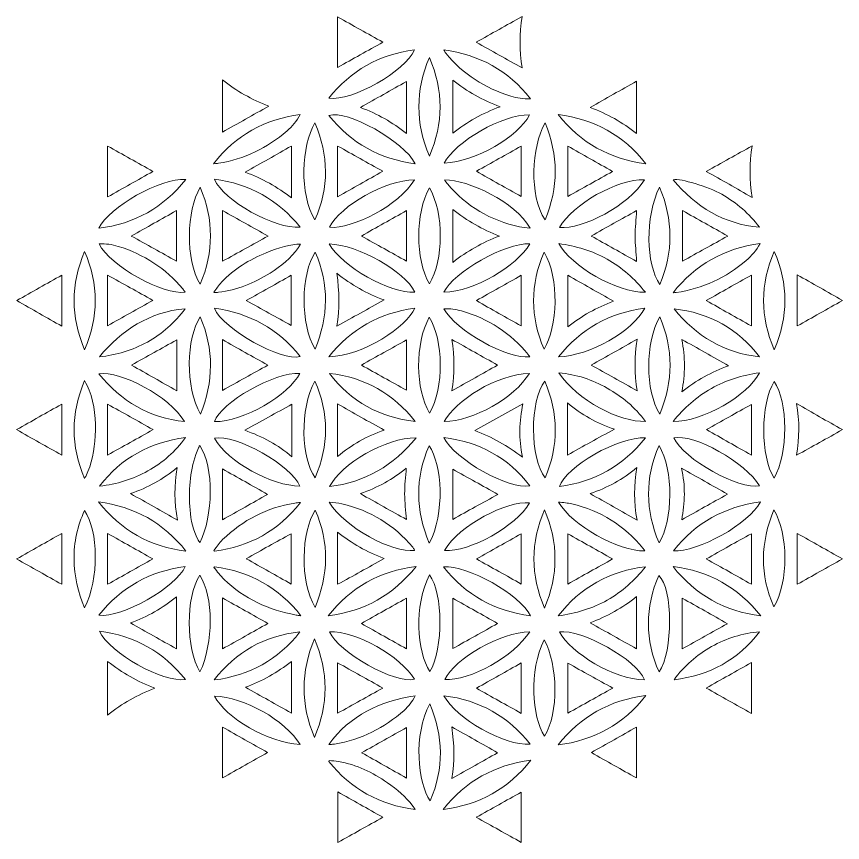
# Model space of a CAD drawing. Header units: millimetres. Extents: x -685 to 442, y -246 to 853.
# Drawn here: x -359.4 to -223.4, y -8.1 to 127.9 of the extents above; entities that cross this region are included whole.
import ezdxf

# ---------------------------------------------------------------- set-up
doc = ezdxf.new("R2010")
doc.units = ezdxf.units.MM
doc.header["$MEASUREMENT"] = 0
doc.layers.add('Layer 1', color=7, linetype='Continuous')

# ---------------------------------------------------------------- blocks, each defined once
blk = doc.blocks.new('block 105')
at = {"layer": 'Layer 1', "lineweight": 0}
for points, knots in [([(-283.74, 123.64), (-281.21, 125.03), (-278.75, 126.43), (-276.18, 127.86), (-276.61, 125.03), (-276.61, 122.28), (-276.18, 119.41), (-278.72, 120.84), (-281.21, 122.2), (-283.74, 123.64)], [0, 0, 0, 0, 1, 1, 1, 2, 2, 2, 3, 3, 3, 3]), ([(-306.54, 119.49), (-306.54, 122.28), (-306.54, 124.99), (-306.54, 127.79), (-304.04, 126.39), (-301.59, 125.03), (-299.1, 123.64), (-301.59, 122.24), (-304.04, 120.88), (-306.54, 119.49)], [0, 0, 0, 0, 1, 1, 1, 2, 2, 2, 3, 3, 3, 3]), ([(-308.02, 114.41), (-304.4, 118.94), (-299.72, 121.62), (-293.91, 122.36), (-295.39, 118.83), (-304.12, 113.9), (-308.02, 114.41)], [0, 0, 0, 0, 1, 1, 1, 2, 2, 2, 2]), ([(-291.42, 121.12), (-289.12, 115.65), (-289.08, 110.3), (-291.42, 104.87), (-293.76, 110.3), (-293.76, 115.69), (-291.42, 121.12)], [0, 0, 0, 0, 1, 1, 1, 2, 2, 2, 2]), ([(-289.08, 122.36), (-283.2, 121.58), (-278.44, 118.98), (-274.78, 114.33), (-275.95, 114.29), (-277.04, 114.45), (-278.05, 114.76), (-282.3, 116.07), (-285.89, 118.36), (-288.73, 121.81), (-288.85, 122.01), (-288.92, 122.16), (-289.08, 122.36)], [0, 0, 0, 0, 1, 1, 1, 2, 2, 2, 3, 3, 3, 4, 4, 4, 4]), ([(-325.52, 108.82), (-325.52, 111.69), (-325.52, 114.52), (-325.52, 117.43), (-323.18, 115.61), (-320.72, 114.17), (-317.88, 113.13), (-320.45, 111.65), (-322.94, 110.26), (-325.52, 108.82)], [0, 0, 0, 0, 1, 1, 1, 2, 2, 2, 3, 3, 3, 3]), ([(-295.2, 117.16), (-295.2, 114.29), (-295.2, 111.5), (-295.2, 108.59), (-297.54, 110.45), (-299.99, 111.85), (-302.8, 112.89), (-300.23, 114.33), (-297.73, 115.76), (-295.2, 117.16)], [0, 0, 0, 0, 1, 1, 1, 2, 2, 2, 3, 3, 3, 3]), ([(-287.6, 117.39), (-285.22, 115.49), (-282.69, 114.1), (-279.77, 113.01), (-282.69, 111.93), (-285.22, 110.53), (-287.6, 108.63), (-287.6, 111.58), (-287.6, 114.41), (-287.6, 117.39)], [0, 0, 0, 0, 1, 1, 1, 2, 2, 2, 3, 3, 3, 3]), ([(-257.32, 117.2), (-257.32, 114.33), (-257.32, 111.5), (-257.32, 108.59), (-259.66, 110.45), (-262.15, 111.85), (-264.96, 112.89), (-262.39, 114.37), (-259.89, 115.76), (-257.32, 117.2)], [0, 0, 0, 0, 1, 1, 1, 2, 2, 2, 3, 3, 3, 3]), ([(-312.7, 111.73), (-313.28, 110.61), (-314.02, 109.75), (-314.88, 109.02), (-318.15, 106.19), (-321.89, 104.4), (-326.18, 103.7), (-326.3, 103.7), (-326.41, 103.67), (-326.49, 103.67), (-326.61, 103.67), (-326.72, 103.67), (-326.96, 103.63), (-323.29, 108.32), (-318.58, 110.96), (-312.7, 111.73)], [0, 0, 0, 0, 1, 1, 1, 2, 2, 2, 3, 3, 3, 4, 4, 4, 5, 5, 5, 5]), ([(-293.76, 103.63), (-299.6, 104.4), (-304.36, 107), (-307.98, 111.58), (-304.98, 112.55), (-295.63, 107.31), (-293.76, 103.63)], [0, 0, 0, 0, 1, 1, 1, 2, 2, 2, 2]), ([(-289, 103.7), (-287.21, 107.23), (-279.38, 111.81), (-274.94, 111.65), (-276.84, 108.09), (-283.59, 104.01), (-289, 103.7)], [0, 0, 0, 0, 1, 1, 1, 2, 2, 2, 2]), ([(-255.8, 103.63), (-261.76, 104.4), (-266.52, 107.04), (-270.22, 111.73), (-264.3, 110.96), (-259.5, 108.32), (-255.8, 103.63)], [0, 0, 0, 0, 1, 1, 1, 2, 2, 2, 2]), ([(-310.28, 94.36), (-312.89, 98.55), (-312.54, 106.61), (-310.28, 110.34), (-308.02, 105.02), (-307.9, 99.71), (-310.28, 94.36)], [0, 0, 0, 0, 1, 1, 1, 2, 2, 2, 2]), ([(-272.4, 94.36), (-275.05, 98.51), (-274.62, 106.26), (-272.4, 110.37), (-270.18, 105.02), (-270.14, 99.75), (-272.4, 94.36)], [0, 0, 0, 0, 1, 1, 1, 2, 2, 2, 2]), ([(-344.42, 106.54), (-341.92, 105.14), (-339.47, 103.78), (-336.97, 102.35), (-339.47, 100.95), (-341.92, 99.55), (-344.42, 98.16), (-344.42, 100.99), (-344.42, 103.74), (-344.42, 106.54)], [0, 0, 0, 0, 1, 1, 1, 2, 2, 2, 3, 3, 3, 3]), ([(-314.14, 106.54), (-314.14, 103.67), (-314.14, 100.91), (-314.14, 98), (-316.48, 99.79), (-318.93, 101.22), (-321.78, 102.23), (-319.16, 103.7), (-316.67, 105.1), (-314.14, 106.54)], [0, 0, 0, 0, 1, 1, 1, 2, 2, 2, 3, 3, 3, 3]), ([(-306.54, 98.2), (-306.54, 100.99), (-306.54, 103.74), (-306.54, 106.54), (-304.04, 105.14), (-301.63, 103.78), (-299.1, 102.39), (-301.63, 100.95), (-304.04, 99.59), (-306.54, 98.2)], [0, 0, 0, 0, 1, 1, 1, 2, 2, 2, 3, 3, 3, 3]), ([(-283.7, 102.39), (-281.21, 103.78), (-278.75, 105.14), (-276.3, 106.54), (-276.3, 103.74), (-276.3, 101.03), (-276.3, 98.24), (-278.75, 99.59), (-281.21, 100.95), (-283.7, 102.39)], [0, 0, 0, 0, 1, 1, 1, 2, 2, 2, 3, 3, 3, 3]), ([(-261.26, 102.35), (-263.79, 100.95), (-266.21, 99.59), (-268.66, 98.24), (-268.66, 100.99), (-268.66, 103.7), (-268.66, 106.54), (-266.21, 105.14), (-263.79, 103.78), (-261.26, 102.35)], [0, 0, 0, 0, 1, 1, 1, 2, 2, 2, 3, 3, 3, 3]), ([(-245.86, 102.35), (-243.29, 103.78), (-240.84, 105.14), (-238.3, 106.57), (-238.73, 103.74), (-238.73, 100.95), (-238.3, 98.08), (-240.84, 99.55), (-243.33, 100.95), (-245.86, 102.35)], [0, 0, 0, 0, 1, 1, 1, 2, 2, 2, 3, 3, 3, 3]), ([(-331.56, 101.03), (-335.22, 96.41), (-339.97, 93.74), (-345.86, 93), (-344.14, 96.53), (-335.76, 101.26), (-331.56, 101.03)], [0, 0, 0, 0, 1, 1, 1, 2, 2, 2, 2]), ([(-312.7, 93.16), (-316.94, 92.85), (-325.28, 97.54), (-326.84, 101.07), (-321.07, 100.33), (-316.36, 97.73), (-312.7, 93.16)], [0, 0, 0, 0, 1, 1, 1, 2, 2, 2, 2]), ([(-293.87, 100.99), (-296.48, 96.72), (-304.08, 92.85), (-307.9, 93.16), (-306.03, 96.76), (-298.71, 100.91), (-293.87, 100.99)], [0, 0, 0, 0, 1, 1, 1, 2, 2, 2, 2]), ([(-288.92, 100.95), (-285.03, 101.03), (-277.31, 97.31), (-274.86, 93.04), (-275.48, 93.12), (-276.07, 93.12), (-276.61, 93.23), (-281.36, 94.28), (-285.34, 96.61), (-288.46, 100.29), (-288.61, 100.45), (-288.73, 100.68), (-288.85, 100.83), (-288.92, 100.87), (-288.92, 100.91), (-288.92, 100.95)], [0, 0, 0, 0, 1, 1, 1, 2, 2, 2, 3, 3, 3, 4, 4, 4, 5, 5, 5, 5]), ([(-256, 100.99), (-258.61, 96.76), (-266.21, 92.77), (-270.03, 93.12), (-267.88, 96.92), (-260.52, 101.14), (-256, 100.99)], [0, 0, 0, 0, 1, 1, 1, 2, 2, 2, 2]), ([(-237.1, 93.16), (-242.98, 93.7), (-247.58, 96.49), (-251.28, 100.99), (-250.03, 101.22), (-245.59, 99.87), (-243.29, 98.59), (-240.84, 97.19), (-238.77, 95.41), (-237.1, 93.16)], [0, 0, 0, 0, 1, 1, 1, 2, 2, 2, 3, 3, 3, 3]), ([(-329.18, 83.77), (-331.67, 87.88), (-331.44, 95.83), (-329.18, 99.75), (-326.92, 94.4), (-326.92, 89.12), (-329.18, 83.77)], [0, 0, 0, 0, 1, 1, 1, 2, 2, 2, 2]), ([(-291.42, 83.85), (-293.8, 87.8), (-293.76, 95.56), (-291.42, 99.63), (-289, 95.48), (-289.08, 87.77), (-291.42, 83.85)], [0, 0, 0, 0, 1, 1, 1, 2, 2, 2, 2]), ([(-253.54, 99.79), (-251.28, 94.4), (-251.24, 89.08), (-253.5, 83.73), (-255.76, 87.11), (-256, 94.82), (-253.54, 99.79)], [0, 0, 0, 0, 1, 1, 1, 2, 2, 2, 2]), ([(-333.08, 95.91), (-333.08, 93.08), (-333.08, 90.36), (-333.08, 87.57), (-335.57, 88.97), (-337.99, 90.33), (-340.52, 91.72), (-337.99, 93.12), (-335.57, 94.51), (-333.08, 95.91)], [0, 0, 0, 0, 1, 1, 1, 2, 2, 2, 3, 3, 3, 3]), ([(-325.48, 95.91), (-322.98, 94.51), (-320.53, 93.12), (-318, 91.72), (-320.53, 90.33), (-322.94, 88.97), (-325.48, 87.57), (-325.48, 90.36), (-325.48, 93.12), (-325.48, 95.91)], [0, 0, 0, 0, 1, 1, 1, 2, 2, 2, 3, 3, 3, 3]), ([(-295.2, 95.91), (-295.2, 93.12), (-295.2, 90.36), (-295.2, 87.57), (-297.69, 88.97), (-300.11, 90.33), (-302.64, 91.72), (-300.15, 93.12), (-297.69, 94.51), (-295.2, 95.91)], [0, 0, 0, 0, 1, 1, 1, 2, 2, 2, 3, 3, 3, 3]), ([(-287.6, 96.1), (-285.22, 94.2), (-282.69, 92.81), (-279.92, 91.72), (-282.69, 90.64), (-285.22, 89.24), (-287.6, 87.38), (-287.6, 90.29), (-287.6, 93.16), (-287.6, 96.1)], [0, 0, 0, 0, 1, 1, 1, 2, 2, 2, 3, 3, 3, 3]), ([(-264.8, 91.72), (-262.27, 93.16), (-259.82, 94.51), (-257.32, 95.91), (-257.4, 94.47), (-257.56, 93.08), (-257.56, 91.72), (-257.56, 90.33), (-257.4, 88.97), (-257.32, 87.53), (-259.82, 88.93), (-262.27, 90.33), (-264.8, 91.72)], [0, 0, 0, 0, 1, 1, 1, 2, 2, 2, 3, 3, 3, 4, 4, 4, 4]), ([(-249.76, 95.91), (-247.27, 94.51), (-244.81, 93.12), (-242.32, 91.72), (-244.81, 90.33), (-247.27, 88.97), (-249.76, 87.57), (-249.76, 90.36), (-249.76, 93.12), (-249.76, 95.91)], [0, 0, 0, 0, 1, 1, 1, 2, 2, 2, 3, 3, 3, 3]), ([(-345.82, 90.44), (-344.69, 90.48), (-343.68, 90.33), (-342.66, 90.02), (-338.41, 88.7), (-334.87, 86.37), (-332.02, 83), (-331.91, 82.84), (-331.79, 82.65), (-331.63, 82.49), (-335.26, 81.91), (-343.99, 86.8), (-345.82, 90.44)], [0, 0, 0, 0, 1, 1, 1, 2, 2, 2, 3, 3, 3, 4, 4, 4, 4]), ([(-326.92, 82.49), (-326.49, 83.03), (-326.14, 83.62), (-325.67, 84.12), (-323.61, 86.33), (-321.07, 87.8), (-318.31, 88.97), (-316.28, 89.82), (-314.22, 90.36), (-312.66, 90.4), (-312.77, 90.17), (-312.89, 89.98), (-313.01, 89.82), (-314.25, 88.08), (-315.85, 86.76), (-317.64, 85.63), (-320.26, 84), (-323.06, 82.84), (-326.18, 82.45), (-326.37, 82.41), (-326.61, 82.41), (-326.8, 82.41), (-326.84, 82.41), (-326.88, 82.45), (-326.92, 82.49)], [0, 0, 0, 0, 1, 1, 1, 2, 2, 2, 3, 3, 3, 4, 4, 4, 5, 5, 5, 6, 6, 6, 7, 7, 7, 8, 8, 8, 8]), ([(-307.94, 90.44), (-303.07, 90.21), (-295.55, 85.98), (-293.83, 82.49), (-297.93, 82.22), (-305.84, 86.64), (-307.94, 90.44)], [0, 0, 0, 0, 1, 1, 1, 2, 2, 2, 2]), ([(-274.9, 90.44), (-277.08, 86.68), (-284.01, 82.65), (-289.04, 82.45), (-287.52, 85.79), (-278.91, 90.64), (-274.9, 90.44)], [0, 0, 0, 0, 1, 1, 1, 2, 2, 2, 2]), ([(-255.88, 82.45), (-260.67, 82.41), (-268.12, 86.8), (-270.14, 90.48), (-267.3, 90.09), (-264.65, 89.28), (-262.19, 87.92), (-259.7, 86.52), (-257.67, 84.7), (-255.88, 82.45)], [0, 0, 0, 0, 1, 1, 1, 2, 2, 2, 3, 3, 3, 3]), ([(-236.98, 90.48), (-237.6, 89.32), (-238.38, 88.46), (-239.28, 87.69), (-242.59, 84.86), (-246.45, 83.07), (-250.81, 82.41), (-250.93, 82.38), (-251.09, 82.41), (-251.32, 82.38), (-247.62, 87.03), (-242.9, 89.7), (-236.98, 90.48)], [0, 0, 0, 0, 1, 1, 1, 2, 2, 2, 3, 3, 3, 4, 4, 4, 4]), ([(-348.2, 89.2), (-345.86, 83.77), (-345.86, 78.42), (-348.2, 72.99), (-350.53, 78.42), (-350.53, 83.77), (-348.2, 89.2)], [0, 0, 0, 0, 1, 1, 1, 2, 2, 2, 2]), ([(-310.24, 73.07), (-312.77, 77.18), (-312.58, 85.52), (-310.24, 89.08), (-307.9, 83.73), (-308.06, 78.46), (-310.24, 73.07)], [0, 0, 0, 0, 1, 1, 1, 2, 2, 2, 2]), ([(-272.56, 89.05), (-269.95, 84.78), (-270.34, 76.71), (-272.56, 73.11), (-274.86, 78.42), (-274.86, 83.69), (-272.56, 89.05)], [0, 0, 0, 0, 1, 1, 1, 2, 2, 2, 2]), ([(-234.64, 72.99), (-237.02, 78.42), (-236.98, 83.77), (-234.64, 89.2), (-232.3, 83.81), (-232.3, 78.46), (-234.64, 72.99)], [0, 0, 0, 0, 1, 1, 1, 2, 2, 2, 2]), ([(-351.94, 85.28), (-351.94, 82.45), (-351.94, 79.7), (-351.94, 76.87), (-354.43, 78.26), (-356.85, 79.66), (-359.38, 81.1), (-356.89, 82.49), (-354.47, 83.89), (-351.94, 85.28)], [0, 0, 0, 0, 1, 1, 1, 2, 2, 2, 3, 3, 3, 3]), ([(-344.42, 85.28), (-341.92, 83.89), (-339.47, 82.53), (-336.97, 81.13), (-339.47, 79.74), (-341.92, 78.34), (-344.42, 76.95), (-344.42, 79.7), (-344.42, 82.45), (-344.42, 85.28)], [0, 0, 0, 0, 1, 1, 1, 2, 2, 2, 3, 3, 3, 3]), ([(-314.18, 76.99), (-316.63, 78.34), (-319.05, 79.7), (-321.58, 81.1), (-319.09, 82.49), (-316.67, 83.85), (-314.18, 85.25), (-314.18, 82.49), (-314.18, 79.78), (-314.18, 76.99)], [0, 0, 0, 0, 1, 1, 1, 2, 2, 2, 3, 3, 3, 3]), ([(-298.9, 81.21), (-301.51, 79.74), (-304.04, 78.34), (-306.66, 76.87), (-306.23, 79.78), (-306.23, 82.61), (-306.69, 85.59), (-304.28, 83.69), (-301.78, 82.22), (-298.9, 81.21)], [0, 0, 0, 0, 1, 1, 1, 2, 2, 2, 3, 3, 3, 3]), ([(-276.3, 76.91), (-278.79, 78.3), (-281.21, 79.66), (-283.7, 81.1), (-281.21, 82.49), (-278.79, 83.85), (-276.3, 85.25), (-276.3, 82.45), (-276.3, 79.74), (-276.3, 76.91)], [0, 0, 0, 0, 1, 1, 1, 2, 2, 2, 3, 3, 3, 3]), ([(-268.66, 85.25), (-266.17, 83.85), (-263.71, 82.45), (-261.14, 80.98), (-263.91, 79.93), (-266.36, 78.58), (-268.66, 76.75), (-268.66, 79.62), (-268.66, 82.41), (-268.66, 85.25)], [0, 0, 0, 0, 1, 1, 1, 2, 2, 2, 3, 3, 3, 3]), ([(-245.86, 81.1), (-243.37, 82.49), (-240.92, 83.89), (-238.42, 85.28), (-238.42, 82.49), (-238.42, 79.74), (-238.42, 76.91), (-240.92, 78.3), (-243.37, 79.7), (-245.86, 81.1)], [0, 0, 0, 0, 1, 1, 1, 2, 2, 2, 3, 3, 3, 3]), ([(-230.86, 76.91), (-230.86, 79.74), (-230.86, 82.49), (-230.86, 85.32), (-228.37, 83.93), (-225.91, 82.53), (-223.42, 81.1), (-225.95, 79.7), (-228.37, 78.3), (-230.86, 76.91)], [0, 0, 0, 0, 1, 1, 1, 2, 2, 2, 3, 3, 3, 3]), ([(-345.78, 71.83), (-342.08, 76.21), (-337.6, 79.23), (-331.67, 79.74), (-333.35, 77.45), (-335.41, 75.63), (-337.87, 74.27), (-340.32, 72.91), (-342.97, 72.1), (-345.78, 71.83)], [0, 0, 0, 0, 1, 1, 1, 2, 2, 2, 3, 3, 3, 3]), ([(-326.84, 79.82), (-321.03, 79.04), (-316.32, 76.44), (-312.7, 71.87), (-315.81, 71.01), (-325.32, 76.33), (-326.84, 79.82)], [0, 0, 0, 0, 1, 1, 1, 2, 2, 2, 2]), ([(-308.02, 71.83), (-304.32, 76.4), (-299.64, 79.08), (-293.83, 79.82), (-295.24, 76.79), (-302.17, 72.02), (-308.02, 71.83)], [0, 0, 0, 0, 1, 1, 1, 2, 2, 2, 2]), ([(-289.04, 79.74), (-288.03, 79.78), (-287.09, 79.66), (-286.16, 79.39), (-281.75, 78.11), (-278.05, 75.74), (-275.17, 72.22), (-275.09, 72.1), (-275.01, 71.98), (-274.9, 71.83), (-278.64, 71.4), (-287.13, 76.17), (-289.04, 79.74)], [0, 0, 0, 0, 1, 1, 1, 2, 2, 2, 3, 3, 3, 4, 4, 4, 4]), ([(-255.96, 79.82), (-257.98, 76.05), (-265.04, 71.98), (-270.18, 71.83), (-266.52, 76.4), (-261.84, 79.08), (-255.96, 79.82)], [0, 0, 0, 0, 1, 1, 1, 2, 2, 2, 2]), ([(-237.06, 71.83), (-242.9, 72.45), (-247.5, 75.24), (-251.16, 79.74), (-245.32, 79.08), (-240.6, 76.44), (-237.06, 71.83)], [0, 0, 0, 0, 1, 1, 1, 2, 2, 2, 2]), ([(-329.18, 78.42), (-326.88, 73.07), (-326.96, 67.72), (-329.14, 62.37), (-331.71, 66.94), (-331.44, 74.85), (-329.18, 78.42)], [0, 0, 0, 0, 1, 1, 1, 2, 2, 2, 2]), ([(-291.42, 62.56), (-293.72, 66.44), (-293.87, 74), (-291.46, 78.34), (-289.12, 74.62), (-288.96, 66.75), (-291.42, 62.56)], [0, 0, 0, 0, 1, 1, 1, 2, 2, 2, 2]), ([(-253.5, 78.42), (-251.24, 73.15), (-251.24, 67.83), (-253.5, 62.4), (-255.92, 66.24), (-255.92, 74.19), (-253.5, 78.42)], [0, 0, 0, 0, 1, 1, 1, 2, 2, 2, 2]), ([(-333.04, 74.62), (-333.04, 71.79), (-333.04, 69.07), (-333.04, 66.24), (-335.53, 67.64), (-337.95, 69.04), (-340.48, 70.47), (-337.99, 71.87), (-335.53, 73.22), (-333.04, 74.62)], [0, 0, 0, 0, 1, 1, 1, 2, 2, 2, 3, 3, 3, 3]), ([(-325.52, 74.66), (-322.98, 73.22), (-320.57, 71.87), (-318.03, 70.47), (-320.53, 69.07), (-322.98, 67.72), (-325.52, 66.28), (-325.52, 69.11), (-325.52, 71.83), (-325.52, 74.66)], [0, 0, 0, 0, 1, 1, 1, 2, 2, 2, 3, 3, 3, 3]), ([(-302.64, 70.47), (-300.15, 71.87), (-297.69, 73.22), (-295.2, 74.62), (-295.2, 71.83), (-295.2, 69.11), (-295.2, 66.32), (-297.69, 67.72), (-300.15, 69.07), (-302.64, 70.47)], [0, 0, 0, 0, 1, 1, 1, 2, 2, 2, 3, 3, 3, 3]), ([(-287.76, 74.7), (-285.18, 73.26), (-282.73, 71.87), (-280.2, 70.47), (-282.69, 69.07), (-285.14, 67.68), (-287.72, 66.24), (-287.29, 69.07), (-287.25, 71.83), (-287.76, 74.7)], [0, 0, 0, 0, 1, 1, 1, 2, 2, 2, 3, 3, 3, 3]), ([(-257.24, 66.24), (-259.82, 67.68), (-262.27, 69.07), (-264.8, 70.47), (-262.27, 71.87), (-259.82, 73.26), (-257.24, 74.74), (-257.67, 71.87), (-257.67, 69.07), (-257.24, 66.24)], [0, 0, 0, 0, 1, 1, 1, 2, 2, 2, 3, 3, 3, 3]), ([(-242.16, 70.35), (-245.01, 69.35), (-247.5, 67.95), (-249.88, 66.05), (-249.29, 68.96), (-249.29, 71.79), (-249.88, 74.7), (-247.31, 73.26), (-244.77, 71.83), (-242.16, 70.35)], [0, 0, 0, 0, 1, 1, 1, 2, 2, 2, 3, 3, 3, 3]), ([(-331.75, 61.16), (-337.56, 61.78), (-342.19, 64.5), (-345.86, 69.04), (-342.19, 69.5), (-334.28, 65.39), (-331.75, 61.16)], [0, 0, 0, 0, 1, 1, 1, 2, 2, 2, 2]), ([(-312.77, 69.11), (-314.57, 65.55), (-322.05, 61.12), (-326.8, 61.16), (-325.91, 64.27), (-316.83, 69.38), (-312.77, 69.11)], [0, 0, 0, 0, 1, 1, 1, 2, 2, 2, 2]), ([(-307.9, 69.11), (-302.06, 68.45), (-297.38, 65.74), (-293.76, 61.2), (-299.64, 61.82), (-304.36, 64.46), (-307.9, 69.11)], [0, 0, 0, 0, 1, 1, 1, 2, 2, 2, 2]), ([(-274.97, 69.11), (-277.43, 65), (-284.21, 61.28), (-289, 61.16), (-287.13, 64.58), (-280.43, 68.96), (-274.97, 69.11)], [0, 0, 0, 0, 1, 1, 1, 2, 2, 2, 2]), ([(-255.88, 61.2), (-260.01, 61.05), (-267.18, 64.65), (-270.1, 69.19), (-267.22, 68.96), (-264.61, 68.03), (-262.15, 66.67), (-259.74, 65.27), (-257.56, 63.57), (-255.88, 61.2)], [0, 0, 0, 0, 1, 1, 1, 2, 2, 2, 3, 3, 3, 3]), ([(-237.1, 69.19), (-238.97, 65.43), (-246.45, 61.12), (-251.32, 61.2), (-249.49, 63.41), (-247.46, 65.23), (-245.01, 66.63), (-242.55, 67.99), (-239.94, 68.84), (-237.1, 69.19)], [0, 0, 0, 0, 1, 1, 1, 2, 2, 2, 3, 3, 3, 3]), ([(-348.2, 51.78), (-350.53, 57.17), (-350.49, 62.48), (-348.2, 67.91), (-347.92, 67.33), (-347.65, 66.86), (-347.46, 66.36), (-346.52, 63.92), (-346.33, 61.4), (-346.48, 58.8), (-346.6, 56.47), (-347.03, 54.22), (-348, 52.13), (-348.08, 52.05), (-348.12, 51.97), (-348.2, 51.78)], [0, 0, 0, 0, 1, 1, 1, 2, 2, 2, 3, 3, 3, 4, 4, 4, 5, 5, 5, 5]), ([(-310.28, 67.83), (-307.94, 62.48), (-307.98, 57.25), (-310.24, 51.93), (-312.5, 54.92), (-312.89, 63.26), (-310.28, 67.83)], [0, 0, 0, 0, 1, 1, 1, 2, 2, 2, 2]), ([(-272.44, 67.83), (-270.18, 62.52), (-270.1, 57.21), (-272.4, 51.89), (-274.9, 55.11), (-274.94, 64.58), (-272.44, 67.83)], [0, 0, 0, 0, 1, 1, 1, 2, 2, 2, 2]), ([(-234.68, 51.86), (-236.94, 55.31), (-236.94, 64.15), (-234.68, 67.76), (-232.3, 64.46), (-232.38, 55.85), (-234.68, 51.86)], [0, 0, 0, 0, 1, 1, 1, 2, 2, 2, 2]), ([(-351.98, 55.66), (-354.47, 57.05), (-356.89, 58.41), (-359.42, 59.84), (-356.92, 61.24), (-354.47, 62.64), (-351.98, 64.03), (-351.98, 61.24), (-351.98, 58.49), (-351.98, 55.66)], [0, 0, 0, 0, 1, 1, 1, 2, 2, 2, 3, 3, 3, 3]), ([(-344.42, 55.66), (-344.42, 58.49), (-344.42, 61.24), (-344.42, 64.03), (-341.92, 62.64), (-339.47, 61.28), (-336.93, 59.84), (-339.47, 58.41), (-341.92, 57.05), (-344.42, 55.66)], [0, 0, 0, 0, 1, 1, 1, 2, 2, 2, 3, 3, 3, 3]), ([(-314.06, 64.03), (-314.06, 61.12), (-314.06, 58.25), (-314.06, 55.35), (-316.36, 57.36), (-318.93, 58.72), (-321.85, 59.73), (-319.2, 61.2), (-316.67, 62.6), (-314.06, 64.03)], [0, 0, 0, 0, 1, 1, 1, 2, 2, 2, 3, 3, 3, 3]), ([(-298.86, 59.77), (-301.75, 58.8), (-304.24, 57.32), (-306.54, 55.42), (-306.54, 58.33), (-306.54, 61.16), (-306.54, 64.07), (-304.01, 62.6), (-301.47, 61.2), (-298.86, 59.77)], [0, 0, 0, 0, 1, 1, 1, 2, 2, 2, 3, 3, 3, 3]), ([(-276.1, 55.31), (-278.56, 57.17), (-281.13, 58.64), (-283.98, 59.69), (-281.29, 61.2), (-278.72, 62.64), (-276.03, 64.11), (-276.65, 61.2), (-276.73, 58.33), (-276.1, 55.31)], [0, 0, 0, 0, 1, 1, 1, 2, 2, 2, 3, 3, 3, 3]), ([(-268.7, 64.23), (-266.36, 62.33), (-263.91, 60.85), (-260.98, 59.92), (-263.6, 58.49), (-266.13, 57.09), (-268.7, 55.66), (-268.7, 58.53), (-268.7, 61.32), (-268.7, 64.23)], [0, 0, 0, 0, 1, 1, 1, 2, 2, 2, 3, 3, 3, 3]), ([(-238.42, 55.66), (-240.92, 57.05), (-243.33, 58.45), (-245.83, 59.84), (-243.33, 61.24), (-240.92, 62.6), (-238.42, 63.99), (-238.42, 61.2), (-238.42, 58.49), (-238.42, 55.66)], [0, 0, 0, 0, 1, 1, 1, 2, 2, 2, 3, 3, 3, 3]), ([(-223.42, 59.84), (-225.95, 58.41), (-228.41, 57.05), (-230.98, 55.62), (-230.51, 58.49), (-230.47, 61.24), (-230.98, 64.15), (-228.41, 62.64), (-225.95, 61.24), (-223.42, 59.84)], [0, 0, 0, 0, 1, 1, 1, 2, 2, 2, 3, 3, 3, 3]), ([(-345.74, 50.54), (-342.19, 55.19), (-337.4, 57.75), (-331.6, 58.53), (-333.27, 56.24), (-335.3, 54.42), (-337.79, 53.06), (-340.25, 51.66), (-342.9, 50.85), (-345.74, 50.54)], [0, 0, 0, 0, 1, 1, 1, 2, 2, 2, 3, 3, 3, 3]), ([(-312.77, 50.54), (-317.33, 50.58), (-324.66, 54.45), (-326.84, 58.45), (-323.37, 59.15), (-314.02, 53.87), (-312.77, 50.54)], [0, 0, 0, 0, 1, 1, 1, 2, 2, 2, 2]), ([(-293.64, 58.49), (-297.34, 53.91), (-302.02, 51.2), (-307.86, 50.46), (-306.03, 54.18), (-298.55, 58.56), (-293.64, 58.49)], [0, 0, 0, 0, 1, 1, 1, 2, 2, 2, 2]), ([(-289.08, 58.56), (-283.24, 57.79), (-278.48, 55.27), (-274.9, 50.61), (-278.29, 49.88), (-287.29, 54.92), (-289.08, 58.56)], [0, 0, 0, 0, 1, 1, 1, 2, 2, 2, 2]), ([(-255.88, 58.49), (-259.5, 53.87), (-264.22, 51.27), (-270.03, 50.46), (-269.01, 53.76), (-260.28, 58.72), (-255.88, 58.49)], [0, 0, 0, 0, 1, 1, 1, 2, 2, 2, 2]), ([(-251.2, 58.49), (-247.89, 59.22), (-239.36, 54.45), (-237.06, 50.58), (-240.45, 49.88), (-249.57, 54.96), (-251.2, 58.49)], [0, 0, 0, 0, 1, 1, 1, 2, 2, 2, 2]), ([(-329.26, 57.25), (-326.8, 53.56), (-327.07, 45.69), (-329.22, 41.19), (-329.34, 41.42), (-329.49, 41.58), (-329.57, 41.77), (-330.35, 43.29), (-330.7, 44.91), (-330.85, 46.62), (-331.13, 49.72), (-330.89, 52.79), (-329.88, 55.77), (-329.76, 56.12), (-329.61, 56.47), (-329.45, 56.82), (-329.41, 56.94), (-329.34, 57.09), (-329.26, 57.25)], [0, 0, 0, 0, 1, 1, 1, 2, 2, 2, 3, 3, 3, 4, 4, 4, 5, 5, 5, 6, 6, 6, 6]), ([(-291.46, 41.15), (-293.72, 46.54), (-293.8, 51.82), (-291.5, 57.17), (-289.31, 54.18), (-288.85, 46), (-291.46, 41.15)], [0, 0, 0, 0, 1, 1, 1, 2, 2, 2, 2]), ([(-253.62, 57.25), (-251.2, 53.14), (-251.32, 44.91), (-253.62, 41.19), (-255.88, 46.54), (-255.96, 51.86), (-253.62, 57.25)], [0, 0, 0, 0, 1, 1, 1, 2, 2, 2, 2]), ([(-332.96, 53.6), (-333.47, 50.65), (-333.47, 47.86), (-332.92, 44.95), (-335.49, 46.43), (-338.03, 47.82), (-340.64, 49.3), (-337.83, 50.3), (-335.3, 51.66), (-332.96, 53.6)], [0, 0, 0, 0, 1, 1, 1, 2, 2, 2, 3, 3, 3, 3]), ([(-325.52, 53.37), (-323.02, 51.97), (-320.57, 50.61), (-318.07, 49.18), (-320.57, 47.78), (-323.02, 46.39), (-325.52, 44.99), (-325.52, 47.82), (-325.52, 50.58), (-325.52, 53.37)], [0, 0, 0, 0, 1, 1, 1, 2, 2, 2, 3, 3, 3, 3]), ([(-302.8, 49.3), (-299.95, 50.3), (-297.46, 51.66), (-295.24, 53.52), (-295.35, 52.09), (-295.51, 50.65), (-295.51, 49.26), (-295.51, 47.86), (-295.32, 46.47), (-295.2, 45.03), (-297.69, 46.43), (-300.19, 47.82), (-302.8, 49.3)], [0, 0, 0, 0, 1, 1, 1, 2, 2, 2, 3, 3, 3, 4, 4, 4, 4]), ([(-287.6, 45.07), (-287.6, 47.86), (-287.6, 50.58), (-287.6, 53.33), (-285.11, 51.93), (-282.69, 50.61), (-280.16, 49.18), (-282.65, 47.78), (-285.11, 46.47), (-287.6, 45.07)], [0, 0, 0, 0, 1, 1, 1, 2, 2, 2, 3, 3, 3, 3]), ([(-264.96, 49.3), (-262.11, 50.3), (-259.58, 51.62), (-257.28, 53.6), (-257.75, 50.69), (-257.79, 47.9), (-257.24, 44.95), (-259.85, 46.43), (-262.35, 47.82), (-264.96, 49.3)], [0, 0, 0, 0, 1, 1, 1, 2, 2, 2, 3, 3, 3, 3]), ([(-249.92, 53.48), (-247.35, 52.05), (-244.89, 50.65), (-242.36, 49.22), (-244.89, 47.78), (-247.35, 46.43), (-249.88, 44.99), (-249.37, 47.82), (-249.25, 50.58), (-249.92, 53.48)], [0, 0, 0, 0, 1, 1, 1, 2, 2, 2, 3, 3, 3, 3]), ([(-331.52, 39.83), (-337.48, 40.57), (-342.23, 43.29), (-345.94, 47.94), (-339.97, 47.16), (-335.22, 44.53), (-331.52, 39.83)], [0, 0, 0, 0, 1, 1, 1, 2, 2, 2, 2]), ([(-312.66, 47.82), (-316.32, 43.17), (-321.03, 40.57), (-326.8, 39.83), (-326.84, 39.87), (-326.88, 39.91), (-326.92, 39.95), (-326.45, 40.57), (-326.02, 41.23), (-325.48, 41.73), (-322.16, 44.95), (-318.19, 47.01), (-313.59, 47.75), (-313.32, 47.82), (-313.05, 47.82), (-312.66, 47.82)], [0, 0, 0, 0, 1, 1, 1, 2, 2, 2, 3, 3, 3, 4, 4, 4, 5, 5, 5, 5]), ([(-293.87, 39.95), (-297.58, 39.56), (-305.33, 43.63), (-307.94, 47.9), (-307.16, 47.82), (-306.5, 47.78), (-305.84, 47.63), (-301.16, 46.5), (-297.26, 44.18), (-294.19, 40.49), (-294.07, 40.34), (-293.99, 40.18), (-293.87, 40.03), (-293.87, 40.03), (-293.87, 39.99), (-293.87, 39.95)], [0, 0, 0, 0, 1, 1, 1, 2, 2, 2, 3, 3, 3, 4, 4, 4, 5, 5, 5, 5]), ([(-288.96, 39.95), (-286.43, 44.18), (-278.72, 48.13), (-274.94, 47.78), (-277.16, 43.94), (-284.83, 39.64), (-288.96, 39.95)], [0, 0, 0, 0, 1, 1, 1, 2, 2, 2, 2]), ([(-255.96, 39.87), (-260.36, 39.8), (-267.92, 44.06), (-270.18, 47.9), (-269.4, 47.82), (-268.66, 47.78), (-268, 47.63), (-263.24, 46.5), (-259.35, 44.06), (-256.27, 40.3), (-256.15, 40.18), (-256.07, 40.07), (-255.96, 39.87)], [0, 0, 0, 0, 1, 1, 1, 2, 2, 2, 3, 3, 3, 4, 4, 4, 4]), ([(-251.24, 39.91), (-247.58, 44.53), (-242.83, 47.16), (-236.94, 47.94), (-238.69, 44.41), (-247.31, 39.56), (-251.24, 39.91)], [0, 0, 0, 0, 1, 1, 1, 2, 2, 2, 2]), ([(-348.23, 46.54), (-345.9, 43.13), (-345.82, 35.3), (-348.2, 30.49), (-349.33, 33.09), (-349.91, 35.72), (-349.95, 38.48), (-349.99, 41.31), (-349.36, 43.94), (-348.23, 46.54)], [0, 0, 0, 0, 1, 1, 1, 2, 2, 2, 3, 3, 3, 3]), ([(-310.24, 30.57), (-312.85, 34.83), (-312.5, 43.05), (-310.24, 46.58), (-307.82, 41.19), (-308.1, 35.96), (-310.24, 30.57)], [0, 0, 0, 0, 1, 1, 1, 2, 2, 2, 2]), ([(-272.48, 30.45), (-274.82, 35.92), (-274.82, 41.23), (-272.48, 46.66), (-270.18, 41.23), (-270.18, 35.92), (-272.48, 30.45)], [0, 0, 0, 0, 1, 1, 1, 2, 2, 2, 2]), ([(-234.72, 30.64), (-237.06, 35.92), (-236.94, 41.23), (-234.72, 46.62), (-232.34, 42.82), (-232.26, 34.72), (-234.72, 30.64)], [0, 0, 0, 0, 1, 1, 1, 2, 2, 2, 2]), ([(-351.98, 34.37), (-354.47, 35.76), (-356.89, 37.16), (-359.42, 38.55), (-356.92, 39.95), (-354.47, 41.35), (-351.98, 42.74), (-351.98, 39.95), (-351.98, 37.2), (-351.98, 34.37)], [0, 0, 0, 0, 1, 1, 1, 2, 2, 2, 3, 3, 3, 3]), ([(-336.97, 38.55), (-339.51, 37.16), (-341.92, 35.76), (-344.42, 34.37), (-344.42, 37.16), (-344.42, 39.91), (-344.42, 42.74), (-341.92, 41.35), (-339.47, 39.95), (-336.97, 38.55)], [0, 0, 0, 0, 1, 1, 1, 2, 2, 2, 3, 3, 3, 3]), ([(-314.18, 34.41), (-316.63, 35.8), (-319.09, 37.16), (-321.58, 38.59), (-319.09, 39.99), (-316.67, 41.35), (-314.18, 42.7), (-314.18, 39.91), (-314.18, 37.2), (-314.18, 34.41)], [0, 0, 0, 0, 1, 1, 1, 2, 2, 2, 3, 3, 3, 3]), ([(-306.54, 42.94), (-304.2, 41.11), (-301.75, 39.68), (-298.9, 38.63), (-301.51, 37.16), (-303.97, 35.76), (-306.54, 34.37), (-306.54, 37.24), (-306.54, 40.03), (-306.54, 42.94)], [0, 0, 0, 0, 1, 1, 1, 2, 2, 2, 3, 3, 3, 3]), ([(-283.7, 38.55), (-281.21, 39.95), (-278.75, 41.31), (-276.3, 42.7), (-276.3, 39.91), (-276.3, 37.2), (-276.3, 34.41), (-278.75, 35.8), (-281.21, 37.16), (-283.7, 38.55)], [0, 0, 0, 0, 1, 1, 1, 2, 2, 2, 3, 3, 3, 3]), ([(-268.66, 34.41), (-268.66, 37.2), (-268.66, 39.91), (-268.66, 42.7), (-266.21, 41.31), (-263.75, 39.95), (-261.26, 38.55), (-263.75, 37.16), (-266.17, 35.8), (-268.66, 34.41)], [0, 0, 0, 0, 1, 1, 1, 2, 2, 2, 3, 3, 3, 3]), ([(-245.86, 38.55), (-243.33, 39.95), (-240.92, 41.35), (-238.42, 42.7), (-238.42, 39.91), (-238.42, 37.16), (-238.42, 34.37), (-240.92, 35.8), (-243.33, 37.16), (-245.86, 38.55)], [0, 0, 0, 0, 1, 1, 1, 2, 2, 2, 3, 3, 3, 3]), ([(-223.42, 38.55), (-225.95, 37.16), (-228.37, 35.76), (-230.86, 34.37), (-230.86, 37.16), (-230.86, 39.91), (-230.86, 42.74), (-228.37, 41.35), (-225.95, 39.99), (-223.42, 38.55)], [0, 0, 0, 0, 1, 1, 1, 2, 2, 2, 3, 3, 3, 3]), ([(-345.86, 29.29), (-342.23, 33.9), (-337.48, 36.5), (-331.63, 37.31), (-333.08, 33.9), (-342.12, 28.78), (-345.86, 29.29)], [0, 0, 0, 0, 1, 1, 1, 2, 2, 2, 2]), ([(-326.8, 37.27), (-321, 36.5), (-316.28, 33.86), (-312.58, 29.21), (-312.93, 29.25), (-313.16, 29.25), (-313.4, 29.32), (-317.92, 30.14), (-321.93, 32), (-325.24, 35.18), (-325.87, 35.76), (-326.37, 36.5), (-326.92, 37.16), (-326.92, 37.2), (-326.88, 37.24), (-326.8, 37.27)], [0, 0, 0, 0, 1, 1, 1, 2, 2, 2, 3, 3, 3, 4, 4, 4, 5, 5, 5, 5]), ([(-293.64, 37.31), (-297.34, 32.58), (-302.14, 29.98), (-308.1, 29.17), (-304.4, 33.86), (-299.6, 36.54), (-293.64, 37.31)], [0, 0, 0, 0, 1, 1, 1, 2, 2, 2, 2]), ([(-274.78, 29.17), (-280.66, 29.98), (-285.46, 32.58), (-289.12, 37.24), (-285.11, 37.55), (-276.53, 32.7), (-274.78, 29.17)], [0, 0, 0, 0, 1, 1, 1, 2, 2, 2, 2]), ([(-270.22, 29.17), (-266.71, 33.82), (-261.57, 36.62), (-255.84, 37.27), (-257.63, 35.03), (-259.7, 33.16), (-262.15, 31.77), (-264.65, 30.37), (-267.34, 29.56), (-270.22, 29.17)], [0, 0, 0, 0, 1, 1, 1, 2, 2, 2, 3, 3, 3, 3]), ([(-236.86, 29.17), (-242.83, 29.95), (-247.62, 32.58), (-251.32, 37.31), (-245.4, 36.54), (-240.6, 33.9), (-236.86, 29.17)], [0, 0, 0, 0, 1, 1, 1, 2, 2, 2, 2]), ([(-329.22, 19.94), (-331.52, 23.9), (-331.6, 32.19), (-329.26, 35.88), (-326.96, 32.39), (-326.96, 24.71), (-329.22, 19.94)], [0, 0, 0, 0, 1, 1, 1, 2, 2, 2, 2]), ([(-291.34, 20.02), (-293.56, 23.35), (-293.99, 30.8), (-291.42, 35.92), (-289.16, 32.82), (-289.12, 23.93), (-291.34, 20.02)], [0, 0, 0, 0, 1, 1, 1, 2, 2, 2, 2]), ([(-253.62, 19.94), (-255.96, 25.1), (-255.92, 30.68), (-253.66, 35.84), (-251.32, 33.71), (-251.28, 23.28), (-253.62, 19.94)], [0, 0, 0, 0, 1, 1, 1, 2, 2, 2, 2]), ([(-333.08, 32.31), (-333.08, 29.4), (-333.08, 26.61), (-333.08, 23.74), (-335.61, 25.18), (-338.1, 26.57), (-340.67, 28.01), (-337.87, 29.05), (-335.38, 30.45), (-333.08, 32.31)], [0, 0, 0, 0, 1, 1, 1, 2, 2, 2, 3, 3, 3, 3]), ([(-325.52, 23.74), (-325.52, 26.57), (-325.52, 29.29), (-325.52, 32.12), (-322.98, 30.72), (-320.53, 29.32), (-318.03, 27.93), (-320.53, 26.53), (-322.98, 25.14), (-325.52, 23.74)], [0, 0, 0, 0, 1, 1, 1, 2, 2, 2, 3, 3, 3, 3]), ([(-295.2, 32.08), (-295.2, 29.29), (-295.2, 26.57), (-295.2, 23.74), (-297.69, 25.14), (-300.11, 26.49), (-302.64, 27.93), (-300.15, 29.32), (-297.73, 30.68), (-295.2, 32.08)], [0, 0, 0, 0, 1, 1, 1, 2, 2, 2, 3, 3, 3, 3]), ([(-287.6, 23.78), (-287.6, 26.61), (-287.6, 29.32), (-287.6, 32.08), (-285.11, 30.68), (-282.69, 29.32), (-280.2, 27.93), (-282.69, 26.53), (-285.11, 25.18), (-287.6, 23.78)], [0, 0, 0, 0, 1, 1, 1, 2, 2, 2, 3, 3, 3, 3]), ([(-257.32, 23.74), (-259.85, 25.18), (-262.39, 26.57), (-264.96, 28.05), (-262.15, 29.05), (-259.66, 30.49), (-257.32, 32.35), (-257.32, 29.4), (-257.32, 26.61), (-257.32, 23.74)], [0, 0, 0, 0, 1, 1, 1, 2, 2, 2, 3, 3, 3, 3]), ([(-249.8, 23.74), (-249.8, 26.53), (-249.8, 29.29), (-249.8, 32.08), (-247.31, 30.68), (-244.85, 29.32), (-242.36, 27.89), (-244.85, 26.53), (-247.31, 25.14), (-249.8, 23.74)], [0, 0, 0, 0, 1, 1, 1, 2, 2, 2, 3, 3, 3, 3]), ([(-345.78, 26.65), (-339.93, 25.91), (-335.26, 23.24), (-331.6, 18.7), (-335.34, 18.16), (-343.99, 23), (-345.78, 26.65)], [0, 0, 0, 0, 1, 1, 1, 2, 2, 2, 2]), ([(-312.77, 26.53), (-316.32, 21.92), (-321.07, 19.36), (-326.88, 18.62), (-323.29, 23.24), (-318.62, 25.91), (-312.77, 26.53)], [0, 0, 0, 0, 1, 1, 1, 2, 2, 2, 2]), ([(-293.91, 18.74), (-296.95, 17.85), (-306.54, 23.2), (-307.86, 26.57), (-303.69, 26.77), (-296.02, 22.46), (-293.91, 18.74)], [0, 0, 0, 0, 1, 1, 1, 2, 2, 2, 2]), ([(-274.9, 26.57), (-277.51, 22.5), (-284.79, 18.43), (-288.92, 18.7), (-287.17, 22.15), (-279.77, 26.49), (-274.9, 26.57)], [0, 0, 0, 0, 1, 1, 1, 2, 2, 2, 2]), ([(-256.04, 18.66), (-261.06, 18.7), (-268.12, 23.04), (-270.03, 26.53), (-266.44, 27.08), (-257.17, 21.88), (-256.04, 18.66)], [0, 0, 0, 0, 1, 1, 1, 2, 2, 2, 2]), ([(-237.06, 26.57), (-240.6, 21.92), (-245.32, 19.36), (-251.16, 18.66), (-249.49, 20.91), (-247.42, 22.73), (-244.97, 24.13), (-242.51, 25.49), (-239.86, 26.3), (-237.06, 26.57)], [0, 0, 0, 0, 1, 1, 1, 2, 2, 2, 3, 3, 3, 3]), ([(-310.36, 25.41), (-308.02, 19.94), (-308.02, 14.59), (-310.36, 9.16), (-312.66, 14.63), (-312.62, 19.94), (-310.36, 25.41)], [0, 0, 0, 0, 1, 1, 1, 2, 2, 2, 2]), ([(-272.52, 25.25), (-270.26, 21.03), (-270.1, 13.23), (-272.48, 9.39), (-274.58, 12.61), (-275.09, 20.06), (-272.52, 25.25)], [0, 0, 0, 0, 1, 1, 1, 2, 2, 2, 2]), ([(-344.42, 21.69), (-342.04, 19.79), (-339.47, 18.35), (-336.66, 17.26), (-339.47, 16.18), (-342.04, 14.78), (-344.42, 12.84), (-344.42, 15.87), (-344.42, 18.74), (-344.42, 21.69)], [0, 0, 0, 0, 1, 1, 1, 2, 2, 2, 3, 3, 3, 3]), ([(-314.14, 21.69), (-314.14, 18.78), (-314.14, 15.98), (-314.14, 13.15), (-316.67, 14.59), (-319.16, 15.98), (-321.74, 17.42), (-318.97, 18.43), (-316.48, 19.82), (-314.14, 21.69)], [0, 0, 0, 0, 1, 1, 1, 2, 2, 2, 3, 3, 3, 3]), ([(-299.1, 17.3), (-301.59, 15.91), (-304.04, 14.55), (-306.54, 13.15), (-306.54, 15.95), (-306.54, 18.66), (-306.54, 21.45), (-304.04, 20.06), (-301.63, 18.7), (-299.1, 17.3)], [0, 0, 0, 0, 1, 1, 1, 2, 2, 2, 3, 3, 3, 3]), ([(-276.3, 13.12), (-278.79, 14.51), (-281.21, 15.87), (-283.7, 17.26), (-281.21, 18.66), (-278.79, 20.02), (-276.3, 21.45), (-276.3, 18.66), (-276.3, 15.95), (-276.3, 13.12)], [0, 0, 0, 0, 1, 1, 1, 2, 2, 2, 3, 3, 3, 3]), ([(-268.66, 21.41), (-266.17, 20.02), (-263.75, 18.66), (-261.22, 17.3), (-263.71, 15.91), (-266.17, 14.55), (-268.66, 13.15), (-268.66, 15.91), (-268.66, 18.62), (-268.66, 21.41)], [0, 0, 0, 0, 1, 1, 1, 2, 2, 2, 3, 3, 3, 3]), ([(-245.86, 17.3), (-243.37, 18.7), (-240.92, 20.06), (-238.42, 21.49), (-238.42, 18.7), (-238.42, 15.95), (-238.42, 13.12), (-240.92, 14.51), (-243.37, 15.91), (-245.86, 17.3)], [0, 0, 0, 0, 1, 1, 1, 2, 2, 2, 3, 3, 3, 3]), ([(-312.73, 8), (-317.96, 8.27), (-325.05, 12.46), (-326.8, 15.95), (-321.89, 15.79), (-315.19, 12.03), (-312.73, 8)], [0, 0, 0, 0, 1, 1, 1, 2, 2, 2, 2]), ([(-293.76, 16.02), (-294.22, 15.02), (-294.89, 14.28), (-295.59, 13.62), (-298.86, 10.71), (-302.68, 8.81), (-307.05, 8.07), (-307.28, 8.03), (-307.51, 8.03), (-307.75, 8), (-307.79, 8), (-307.86, 8), (-308.02, 8), (-304.47, 12.8), (-299.6, 15.13), (-293.76, 16.02)], [0, 0, 0, 0, 1, 1, 1, 2, 2, 2, 3, 3, 3, 4, 4, 4, 5, 5, 5, 5]), ([(-274.82, 8.03), (-279.26, 7.76), (-286.98, 12.3), (-289.04, 16.02), (-283.16, 15.29), (-278.44, 12.65), (-274.82, 8.03)], [0, 0, 0, 0, 1, 1, 1, 2, 2, 2, 2]), ([(-270.26, 7.92), (-266.56, 12.61), (-261.76, 15.29), (-255.8, 16.06), (-259.5, 11.33), (-264.3, 8.69), (-270.26, 7.92)], [0, 0, 0, 0, 1, 1, 1, 2, 2, 2, 2]), ([(-291.38, 14.71), (-289.08, 9.35), (-289.04, 4.04), (-291.3, -1.27), (-293.37, 1.68), (-294.11, 9.51), (-291.38, 14.71)], [0, 0, 0, 0, 1, 1, 1, 2, 2, 2, 2]), ([(-287.76, 10.9), (-285.18, 9.47), (-282.73, 8.07), (-280.2, 6.64), (-282.69, 5.24), (-285.14, 3.85), (-287.72, 2.41), (-287.29, 5.28), (-287.29, 8.03), (-287.76, 10.9)], [0, 0, 0, 0, 1, 1, 1, 2, 2, 2, 3, 3, 3, 3]), ([(-325.52, 10.87), (-323.02, 9.47), (-320.61, 8.07), (-318.07, 6.68), (-320.57, 5.28), (-323.02, 3.89), (-325.52, 2.49), (-325.52, 5.28), (-325.52, 8.03), (-325.52, 10.87)], [0, 0, 0, 0, 1, 1, 1, 2, 2, 2, 3, 3, 3, 3]), ([(-302.6, 6.64), (-300.11, 8.03), (-297.69, 9.39), (-295.2, 10.79), (-295.2, 8), (-295.2, 5.28), (-295.2, 2.45), (-297.69, 3.89), (-300.11, 5.24), (-302.6, 6.64)], [0, 0, 0, 0, 1, 1, 1, 2, 2, 2, 3, 3, 3, 3]), ([(-264.76, 6.68), (-262.23, 8.07), (-259.82, 9.47), (-257.32, 10.87), (-257.32, 8.03), (-257.32, 5.28), (-257.32, 2.49), (-259.82, 3.85), (-262.23, 5.24), (-264.76, 6.68)], [0, 0, 0, 0, 1, 1, 1, 2, 2, 2, 3, 3, 3, 3]), ([(-293.76, -2.71), (-299.64, -1.93), (-304.36, 0.67), (-307.98, 5.2), (-307.98, 5.24), (-307.98, 5.32), (-307.94, 5.36), (-307.43, 5.32), (-306.89, 5.32), (-306.38, 5.2), (-303.42, 4.7), (-300.81, 3.38), (-298.36, 1.71), (-296.76, 0.63), (-295.32, -0.61), (-294.19, -2.13), (-294.03, -2.28), (-293.91, -2.47), (-293.76, -2.71)], [0, 0, 0, 0, 1, 1, 1, 2, 2, 2, 3, 3, 3, 4, 4, 4, 5, 5, 5, 6, 6, 6, 6]), ([(-289.16, -2.71), (-285.46, 1.99), (-280.7, 4.62), (-274.74, 5.4), (-278.44, 0.71), (-283.2, -1.93), (-289.16, -2.71)], [0, 0, 0, 0, 1, 1, 1, 2, 2, 2, 2]), ([(-299.1, -3.99), (-301.59, -5.38), (-304.04, -6.74), (-306.5, -8.14), (-306.5, -5.34), (-306.5, -2.63), (-306.5, 0.2), (-304.08, -1.19), (-301.63, -2.55), (-299.1, -3.99)], [0, 0, 0, 0, 1, 1, 1, 2, 2, 2, 3, 3, 3, 3]), ([(-283.74, -3.99), (-281.21, -2.59), (-278.79, -1.23), (-276.3, 0.16), (-276.3, -2.63), (-276.3, -5.34), (-276.3, -8.14), (-278.79, -6.74), (-281.21, -5.38), (-283.74, -3.99)], [0, 0, 0, 0, 1, 1, 1, 2, 2, 2, 3, 3, 3, 3])]:
    blk.add_open_spline(points, degree=3, knots=knots, dxfattribs=at)

msp = doc.modelspace()

# ---------------------------------------------------------------- block references
at = {"layer": 'Layer 1'}
msp.add_blockref('block 105', (0, 0), dxfattribs=at)

doc.saveas('drawing.dxf')
